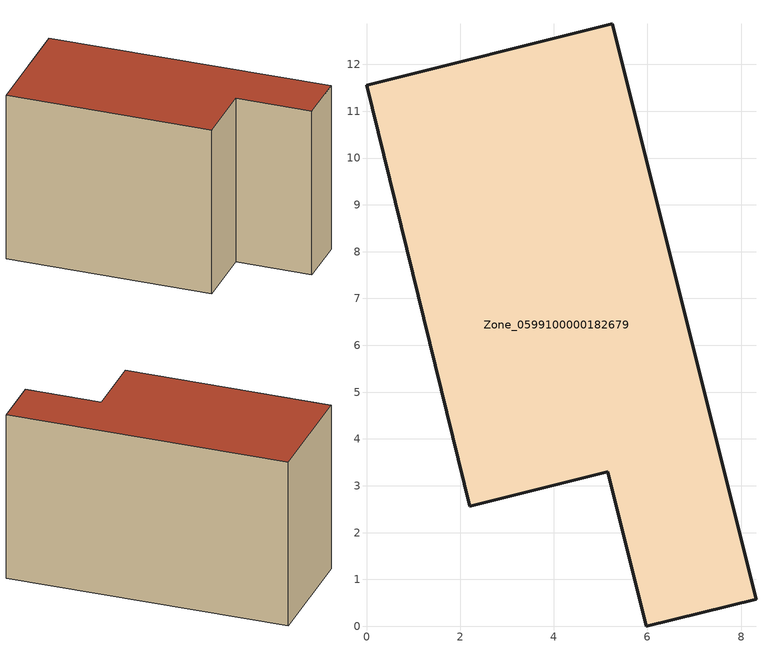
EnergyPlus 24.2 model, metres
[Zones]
Zone_0599100000182679
 floor ground (C_G): 0,11.56 5.25,12.87 8.32,0.58 5.97,0 5.15,3.3 2.2,2.57 z0
 wall outside (C_F): 5.25,12.87 0,11.56 2.2,2.57 5.15,3.3 5.97,0 8.32,0.58 5.25,12.87 z0:7.85
 roof outside (C_R): 8.32,0.58 5.25,12.87 0,11.56 2.2,2.57 5.15,3.3 5.97,0 z7.85
[BUILDING]
Pand.0599100000182679: North Axis=0; Terrain=City; Loads Convergence Tolerance Value=0.04; Temperature Convergence Tolerance Value=0.4; Solar Distribution=FullExterior; Maximum Number of Warmup Days=25; Minimum Number of Warmup Days=1
[Site:Location]
Rotterdam.The.Hague.AP_ZH_NLD Design_Conditions: Latitude=51.96; Longitude=4.45; Time Zone=1; Elevation=-4.5
[SITE:GROUNDTEMPERATURE:BUILDINGSURFACE]
18, 18, 18, 18, 18, 18, 18, 18, 18, 18, 18, 18
[MATERIAL] Thermal Absorptance=0.9; Solar Absorptance=0.7; Visible Absorptance=0.7
Name | Roughness | Thickness | Conductivity | Density | Specific Heat
G.TI.1975-1991 | MediumSmooth | 0.15 | 0.288461 | 540 | 1210
F.TI.1975-1991 | Rough | 0.3 | 0.230769 | 1920 | 840
R.TI.1975-1991 | MediumRough | 0.2 | 0.153846 | 1500 | 1000
[CONSTRUCTION]
C_G: G.TI.1975-1991
C_F: F.TI.1975-1991
C_R: R.TI.1975-1991
[ZONE]
Zone_0599100000182679: Type=1; Multiplier=1; Ceiling Height=Autocalculate; Volume=Autocalculate; Floor Area=autocalculate; Part of Total Floor Area=Yes
[ZONEINFILTRATION:DESIGNFLOWRATE]
Infil_Zone_0599100000182679: Zone or ZoneList or Space or SpaceList=Zone_0599100000182679; Schedule=AlwaysOn; Design Flow Rate Calculation Method=Flow/Area; Flow Rate per Floor Area=0.003; Constant Term Coefficient=1; Temperature Term Coefficient=0; Velocity Term Coefficient=0; Velocity Squared Term Coefficient=0
[HVACTEMPLATE:ZONE:IDEALLOADSAIRSYSTEM]
Zone_0599100000182679: Maximum Heating Supply Air Temperature=50; Minimum Cooling Supply Air Temperature=13; Maximum Heating Supply Air Humidity Ratio=0.0156; Minimum Cooling Supply Air Humidity Ratio=0.0077; Heating Limit=NoLimit; Cooling Limit=NoLimit; Dehumidification Control Type=ConstantSensibleHeatRatio; Cooling Sensible Heat Ratio=0.7; Dehumidification Setpoint=60; Humidification Control Type=None; Humidification Setpoint=30; Outdoor Air Method=None; Outdoor Air Flow Rate per Person=0.00944; Outdoor Air Flow Rate per Zone Floor Area=0; Outdoor Air Flow Rate per Zone=0; Demand Controlled Ventilation Type=None; Outdoor Air Economizer Type=NoEconomizer; Heat Recovery Type=None; Sensible Heat Recovery Effectiveness=0.7; Latent Heat Recovery Effectiveness=0.65
[ZONECONTROL:THERMOSTAT]
ThermostatControl_Zone_0599100000182679: Zone or ZoneList=Zone_0599100000182679; Control Type Schedule=DualSetpointControlType; Control 1=Thermostat_Zone_0599100000182679; Temperature Difference Between Cutout And Setpoint=0
[THERMOSTATSETPOINT:DUALSETPOINT]
Thermostat_Zone_0599100000182679: Heating Setpoint Temperature Schedule=HeatingSetpoint_Zone_0599100000182679; Cooling Setpoint Temperature Schedule=CoolingSetpoint_Zone_0599100000182679
[SCHEDULE:COMPACT]
HeatingSetpoint_Zone_0599100000182679: Through: 12/31, For: AllDays, Until: 24:00, 21
CoolingSetpoint_Zone_0599100000182679: Through: 12/31, For: AllDays, Until: 24:00, 24
DualSetpointControlType: Through: 12/31, For: AllDays, Until: 24:00, 4
AlwaysOn: Through: 12/31, For: AllDays, Until: 24:00, 1
